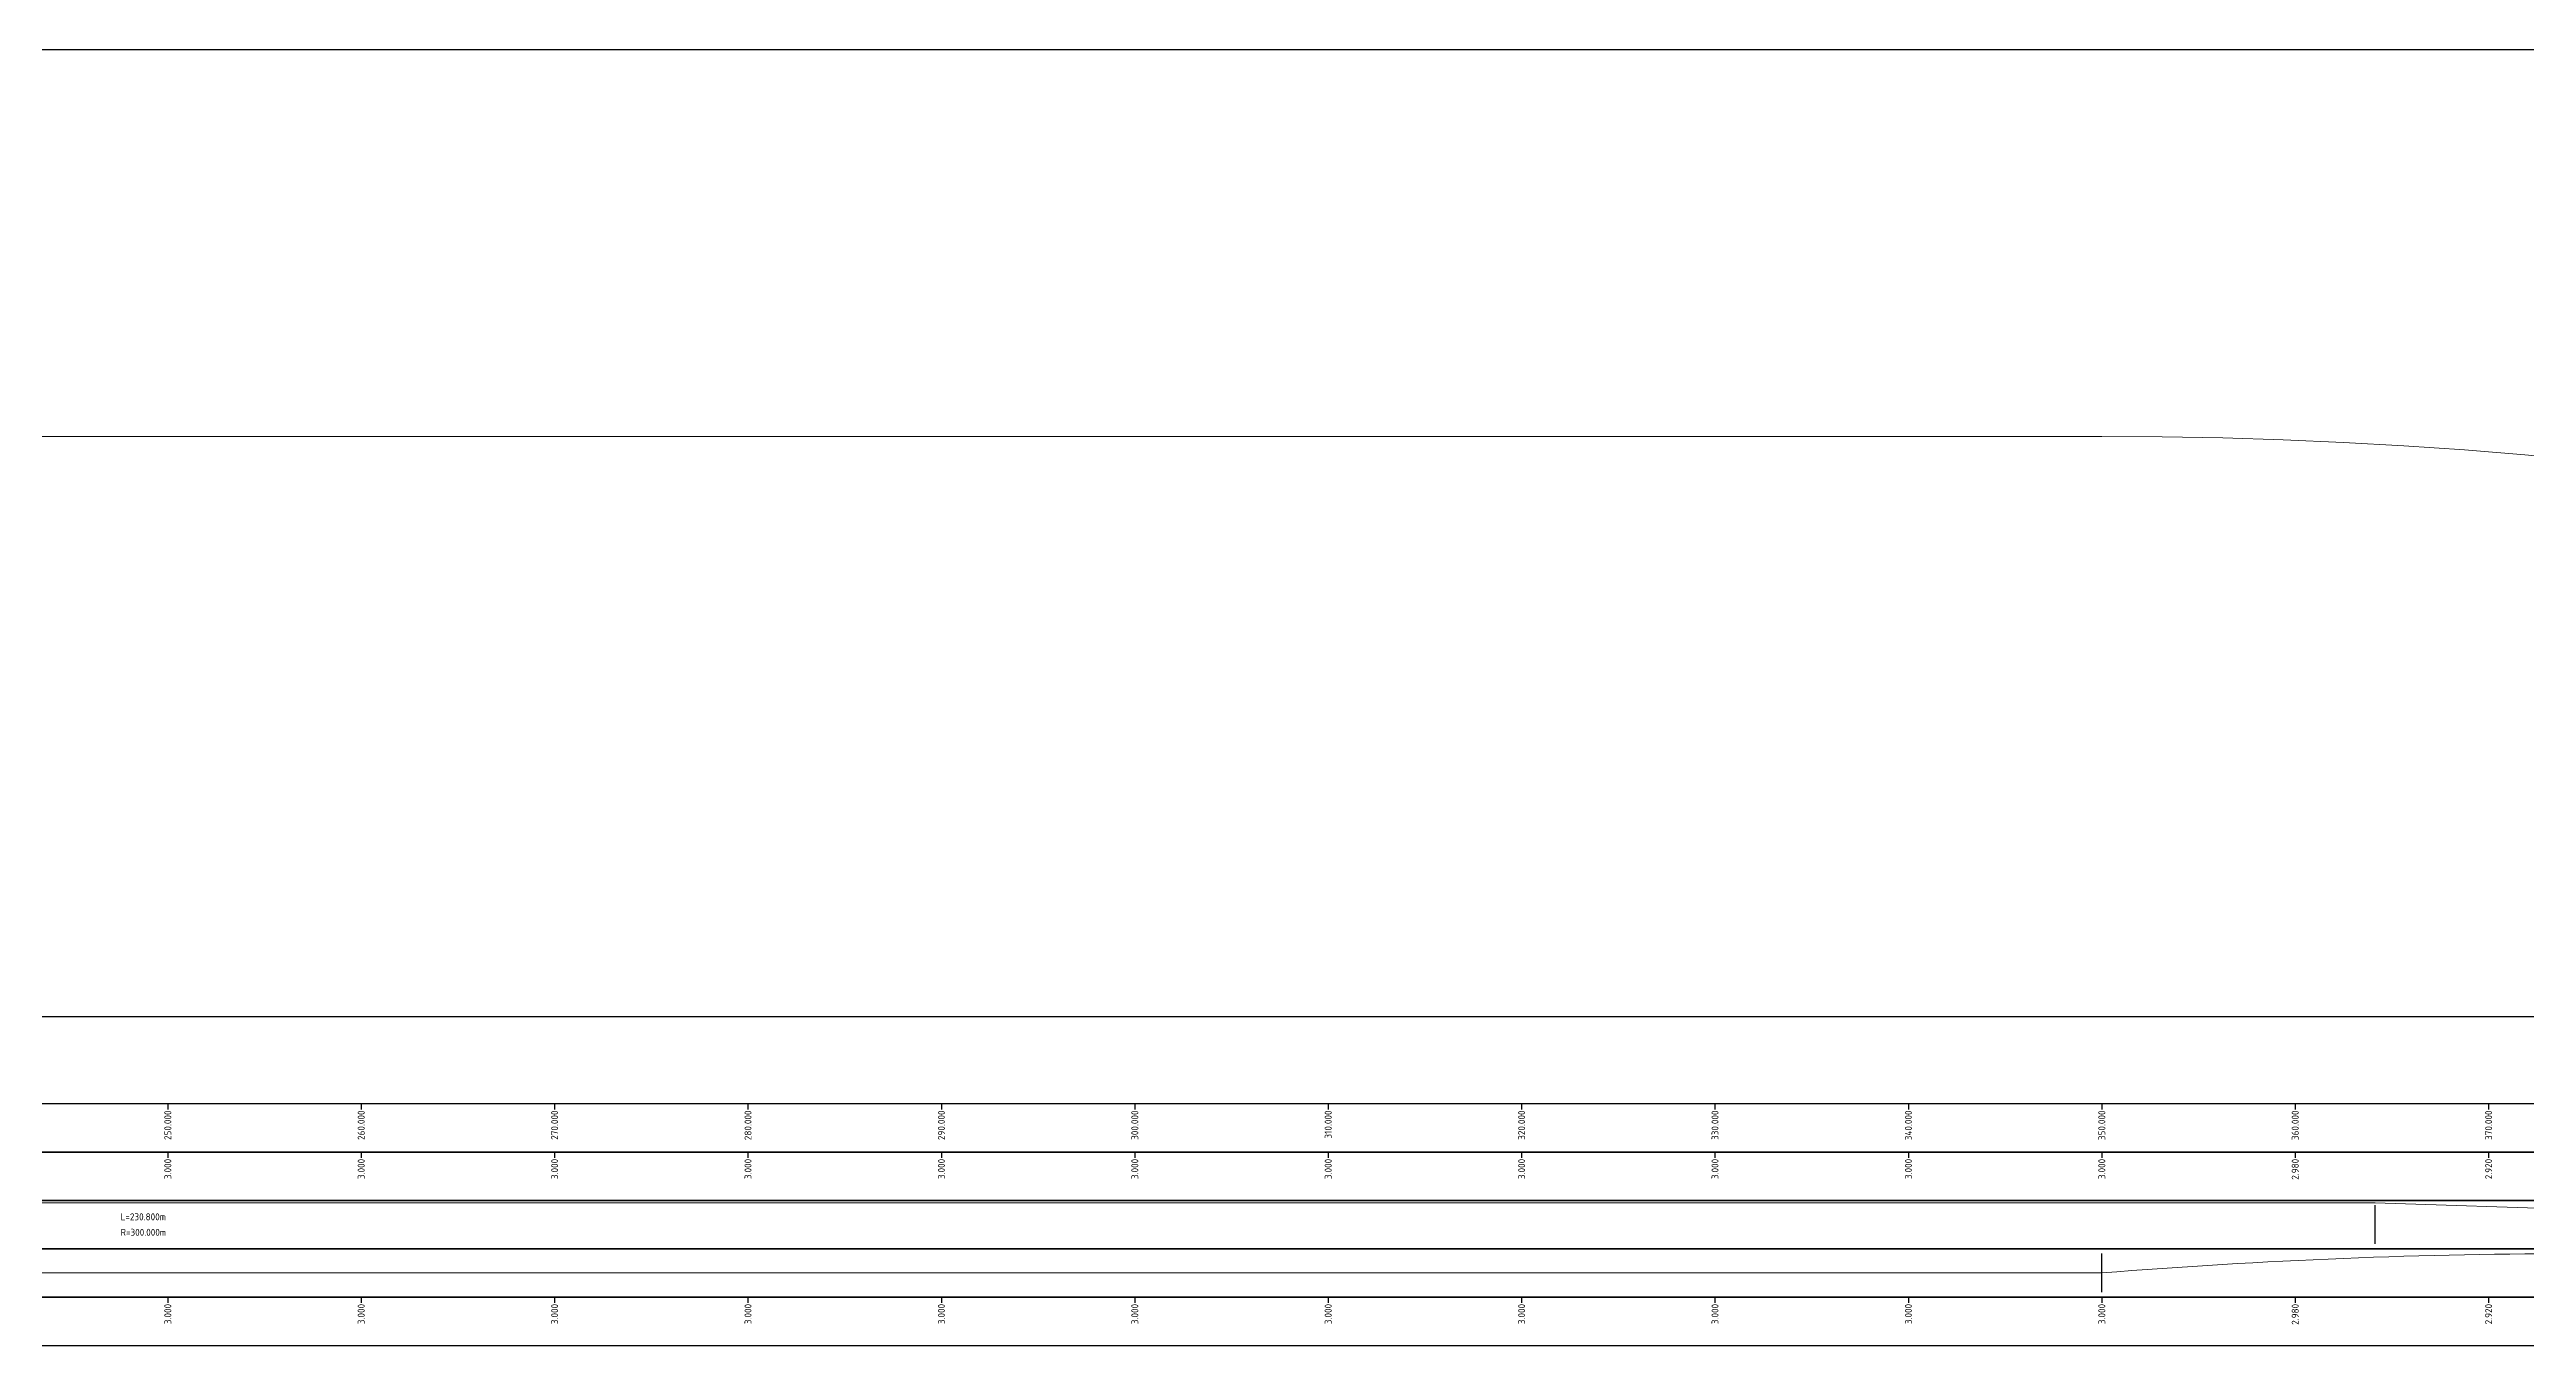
# Model space of a CAD drawing. Extents: x 85476 to 87050, y 436805 to 437377.
# Drawn here: x 86796.8 to 86924.9, y 437184.4 to 437251.4 of the extents above; entities that cross this region are included whole.
import ezdxf

# ---------------------------------------------------------------- set-up
doc = ezdxf.new("R2010")
doc.units = 0
for name, color, linetype, lineweight in [('B-WE-GW-MAAIVELD-GD', 93, 'Continuous', 18), ('X-XX-AL-DETAIL2-G', 7, 'Continuous', 25), ('X-XX-AL-PROFIELBALK-G', 7, 'Continuous', 25), ('X-XX-AL-T18', 7, 'Continuous', 18), ('X-XX-AL-T25', 7, 'Continuous', 25)]:
    doc.layers.add(name, color=color, linetype=linetype, lineweight=lineweight)
doc.styles.add('NLCS-ISO', font='NLCS-ISO.ttf')

msp = doc.modelspace()

# ---------------------------------------------------------------- linework, layer by layer
at = {"layer": 'B-WE-GW-MAAIVELD-GD', "color": 93, "linetype": 'Continuous', "lineweight": 18, "flags": 128}
msp.add_lwpolyline([(86652.905, 437231.365), (86902.905, 437231.365), (86906.03, 437231.346), (86909.155, 437231.287), (86912.28, 437231.189), (86915.405, 437231.053), (86918.53, 437230.877), (86921.655, 437230.662), (86924.78, 437230.408), (86927.905, 437230.115), (86931.03, 437229.783), (86934.155, 437229.412), (86937.28, 437229.002), (86940.405, 437228.553), (86943.53, 437228.064), (86946.655, 437227.537), (86949.78, 437226.971), (86952.905, 437226.365), (87050.372, 437206.872)], dxfattribs=at)
at = {"layer": 'X-XX-AL-DETAIL2-G', "color": 7, "linetype": 'Continuous', "lineweight": 25}
for p, q in [((86552.905, 437251.365), (87050.372, 437251.365)), ((86552.905, 437201.365), (87050.372, 437201.365))]:
    msp.add_line(p, q, dxfattribs=at)
at = {"layer": 'X-XX-AL-PROFIELBALK-G', "color": 7, "linetype": 'Continuous', "lineweight": 25}
for p, q in [((86802.905, 437196.865), (86802.905, 437196.565)), ((86812.905, 437196.865), (86812.905, 437196.565)), ((86822.905, 437196.865), (86822.905, 437196.565)), ((86832.905, 437196.865), (86832.905, 437196.565)), ((86842.905, 437196.865), (86842.905, 437196.565)), ((86852.905, 437196.865), (86852.905, 437196.565)), ((86862.905, 437196.865), (86862.905, 437196.565)), ((86872.905, 437196.865), (86872.905, 437196.565)), ((86882.905, 437196.865), (86882.905, 437196.565)), ((86892.905, 437196.865), (86892.905, 437196.565)), ((86902.905, 437196.865), (86902.905, 437196.565)), ((86912.905, 437196.865), (86912.905, 437196.565)), ((86922.905, 437196.865), (86922.905, 437196.565)), ((86802.905, 437194.365), (86802.905, 437194.065)), ((86812.905, 437194.365), (86812.905, 437194.065)), ((86822.905, 437194.365), (86822.905, 437194.065)), ((86832.905, 437194.365), (86832.905, 437194.065)), ((86842.905, 437194.365), (86842.905, 437194.065)), ((86852.905, 437194.365), (86852.905, 437194.065)), ((86862.905, 437194.365), (86862.905, 437194.065)), ((86872.905, 437194.365), (86872.905, 437194.065)), ((86882.905, 437194.365), (86882.905, 437194.065)), ((86892.905, 437194.365), (86892.905, 437194.065)), ((86902.905, 437194.365), (86902.905, 437194.065)), ((86912.905, 437194.365), (86912.905, 437194.065)), ((86922.905, 437194.365), (86922.905, 437194.065)), ((86917.038, 437189.615), (86917.038, 437191.615)), ((86902.905, 437187.115), (86902.905, 437189.115)), ((86802.905, 437186.865), (86802.905, 437186.565)), ((86812.905, 437186.865), (86812.905, 437186.565)), ((86822.905, 437186.865), (86822.905, 437186.565)), ((86832.905, 437186.865), (86832.905, 437186.565)), ((86842.905, 437186.865), (86842.905, 437186.565)), ((86852.905, 437186.865), (86852.905, 437186.565)), ((86862.905, 437186.865), (86862.905, 437186.565)), ((86872.905, 437186.865), (86872.905, 437186.565)), ((86882.905, 437186.865), (86882.905, 437186.565)), ((86892.905, 437186.865), (86892.905, 437186.565)), ((86902.905, 437186.865), (86902.905, 437186.565)), ((86912.905, 437186.865), (86912.905, 437186.565)), ((86922.905, 437186.865), (86922.905, 437186.565))]:
    msp.add_line(p, q, dxfattribs=at)
for points in [[(86552.905, 437194.365), (87050.372, 437194.365), (87050.372, 437196.865), (86552.905, 437196.865)], [(86552.905, 437191.865), (87050.372, 437191.865), (87050.372, 437194.365), (86552.905, 437194.365)], [(86552.905, 437189.365), (87050.372, 437189.365), (87050.372, 437191.865), (86552.905, 437191.865)], [(86552.905, 437186.865), (87050.372, 437186.865), (87050.372, 437189.365), (86552.905, 437189.365)], [(86552.905, 437184.365), (87050.372, 437184.365), (87050.372, 437186.865), (86552.905, 437186.865)]]:
    msp.add_3dface(points, dxfattribs=at)
at = {"layer": 'X-XX-AL-T18', "color": 7, "linetype": 'Continuous', "lineweight": 18}
for p, q in [((86686.238, 437191.74), (86917.038, 437191.74)), ((86917.038, 437191.74), (86950.372, 437190.615)), ((86652.905, 437188.115), (86902.905, 437188.115))]:
    msp.add_line(p, q, dxfattribs=at)
at = {"layer": 'X-XX-AL-T18', "color": 7, "linetype": 'Continuous', "lineweight": 18, "extrusion": (0, 0, -1)}
msp.add_arc((-86927.905, 436876.115), 313, 85.41878, 94.58122, dxfattribs=at)

# ---------------------------------------------------------------- texts
at = {"layer": 'X-XX-AL-T25', "color": 7, "linetype": 'Continuous', "lineweight": 25, "char_height": 0.36, "attachment_point": 6, "rotation": 90, "style": 'NLCS-ISO'}
for s, insert in [('250.000', (86802.905, 437196.515)), ('260.000', (86812.905, 437196.515)), ('270.000', (86822.905, 437196.515)), ('280.000', (86832.905, 437196.515)), ('290.000', (86842.905, 437196.515)), ('300.000', (86852.905, 437196.515)), ('310.000', (86862.905, 437196.515)), ('320.000', (86872.905, 437196.515)), ('330.000', (86882.905, 437196.515)), ('340.000', (86892.905, 437196.515)), ('350.000', (86902.905, 437196.515)), ('360.000', (86912.905, 437196.515)), ('370.000', (86922.905, 437196.515)), ('3.000', (86802.905, 437194.015)), ('3.000', (86812.905, 437194.015)), ('3.000', (86822.905, 437194.015)), ('3.000', (86832.905, 437194.015)), ('3.000', (86842.905, 437194.015)), ('3.000', (86852.905, 437194.015)), ('3.000', (86862.905, 437194.015)), ('3.000', (86872.905, 437194.015)), ('3.000', (86882.905, 437194.015)), ('3.000', (86892.905, 437194.015)), ('3.000', (86902.905, 437194.015)), ('2.980', (86912.905, 437194.015)), ('2.920', (86922.905, 437194.015)), ('3.000', (86802.905, 437186.515)), ('3.000', (86812.905, 437186.515)), ('3.000', (86822.905, 437186.515)), ('3.000', (86832.905, 437186.515)), ('3.000', (86842.905, 437186.515)), ('3.000', (86852.905, 437186.515)), ('3.000', (86862.905, 437186.515)), ('3.000', (86872.905, 437186.515)), ('3.000', (86882.905, 437186.515)), ('3.000', (86892.905, 437186.515)), ('3.000', (86902.905, 437186.515)), ('2.980', (86912.905, 437186.515)), ('2.920', (86922.905, 437186.515))]:
    msp.add_mtext(s, dxfattribs=dict(at, insert=insert))
at = {"layer": 'X-XX-AL-T25', "color": 7, "linetype": 'Continuous', "lineweight": 25, "char_height": 0.36, "attachment_point": 5, "style": 'NLCS-ISO'}
for s, insert in [('L=230.800m', (86801.638, 437191.015)), ('R=300.000m', (86801.638, 437190.215))]:
    msp.add_mtext(s, dxfattribs=dict(at, insert=insert))

doc.saveas('drawing.dxf')
